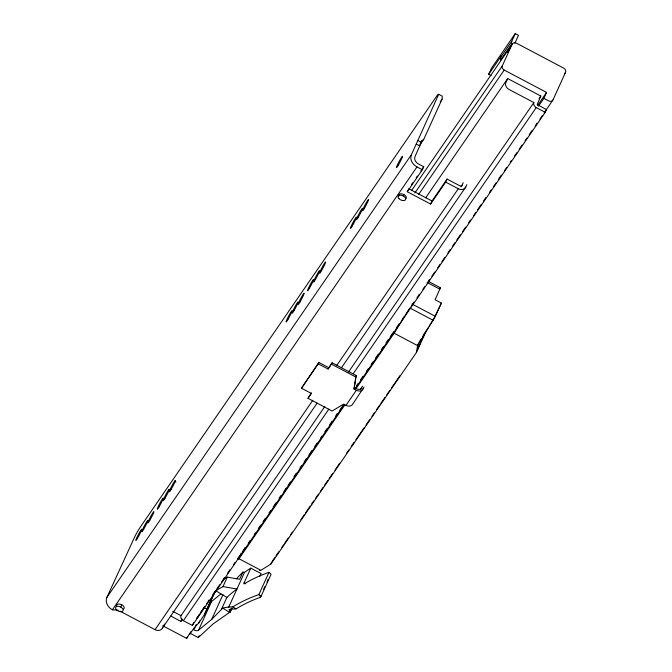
<?xml version="1.0" encoding="UTF-8"?>
<svg xmlns="http://www.w3.org/2000/svg" width="672" height="672" viewBox="0 0 672 672"><rect width="100%" height="100%" fill="white"/><g stroke="black" fill="none" stroke-linecap="round" stroke-linejoin="round"><path stroke-width="1.01" d="M363.317 388.676A5.704 4.645 34.5 0 1 356.353 390.272L354.018 389.038L356.152 375.505L332.094 362.796L328.112 369.037L318.234 363.821L301.468 388.206L311.338 393.422L307.986 398.303L332.052 411.012L343.619 404.158L345.954 405.392A5.704 4.645 34.5 0 0 352.918 403.796L364.081 387.013M354.018 389.038L356.152 375.505M241.189 553.115L238.535 559.196L239.03 558.76L260.904 570.31L270.866 564.077L416.489 352.346L417.564 345.425L418.622 343.098L417.455 350.179M422.722 336.714L422.209 339.746M423.923 334.068L423.41 337.109M190.134 633.276L198.29 637.585L213.133 623.893L230.244 611.948L229.009 609.554A6.065 1.193 30.4 0 1 229.244 609.47A279.644 55.171 30.4 0 1 236.04 608.924A232.588 133.736 24.5 0 1 259.888 597.492L260.946 596.551L271.093 574.291L269.018 572.317A236.41 135.937 24.5 0 0 244.549 583.674L244.339 583.783A2.142 0.63 -52.5 0 1 244.028 583.817A2.058 0.605 -52.7 0 1 243.902 583.405A1.982 0.58 -53.1 0 1 244.079 582.876L250.799 568.151L261.114 573.594L259.854 576.358M118.196 610.21L112.392 609.798A10.189 8.291 34.5 0 1 106.873 597.467L411.449 154.602L438.707 94.298L442.302 96.197L442.033 99.229L423.772 139.289L419.614 145.337M463.252 182.734L462.151 185.144A2.041 1.655 34.5 0 1 459.665 185.716L447.09 179.071L445.704 182.104L430.609 204.053L407.266 191.722L422.36 169.772L423.746 166.74L418.354 163.892A6.115 4.973 34.5 0 1 415.044 156.5L422.008 140.725L423.772 139.289M411.978 303.996L435.33 316.327L441.378 303.064L435.086 299.737L440.42 287.776L428.728 281.543M106.873 597.467L135.467 535.214L139.381 528.436L437.716 94.66L438.707 94.298M120.7 607.034L121.733 604.758M120.044 611.176L155.039 629.664A6.115 4.973 34.5 0 0 162.498 627.959L162.708 627.505M170.78 616.039L180.902 621.382L182.028 618.92M172.687 611.276L180.978 615.661A4.276 3.486 34.5 0 0 183.364 620.684L192.343 625.43L193.586 622.7M162.767 625.766L186.682 638.4L187.53 636.535M301.468 388.206L318.856 362.452L328.734 367.676M186.682 638.4L190.798 631.781M196.316 624.565L193.872 629.933A4.074 2.344 24.5 0 0 198.517 630.193L211.68 619.416L222.793 608.101A284.6 56.154 30.4 0 1 228.707 607.118A284.08 56.045 30.4 0 1 232.873 606.883A236.41 135.937 24.5 0 1 258.871 594.577L269.018 572.317M196.795 618.668L204.994 606.203M189.529 634.586L194.074 627.967L198.811 622.868L199.676 620.962M318.234 363.821L318.856 362.452M198.811 622.868L204.364 614.779L214.99 591.469M204.364 614.779L215.62 590.461M198.517 630.193L211.571 601.549L220.861 593.947M198.29 637.585L199.139 635.712M307.986 398.303L311.405 392.876M222.978 586.572L236.947 589.042A236.41 135.937 24.5 0 0 226.876 597.442L215.813 590.755L222.978 586.572L227.279 577.13L239.627 579.306L242.928 572.065L244.558 572.351A236.41 135.937 24.5 0 1 250.799 568.151M403.217 195.93L403.838 194.569M211.68 619.416L222.986 594.602M407.266 191.722L407.954 190.21M328.112 369.037L332.094 362.796M221.424 609.395L226.876 597.442M228.707 607.118L244.558 572.351M229.698 610.89L230.563 608.992M230.11 612.007L231.815 608.269M230.278 611.923L231.983 608.135M491.106 75.583L488.687 74.298L491.45 68.233L515.264 33.6L518.498 35.305L515.038 42.89A1.016 0.832 34.5 0 0 514.996 43.361M430.609 204.053L431.995 201.02L447.09 179.071M515.264 33.6L511.812 41.185A4.687 3.814 34.5 0 0 511.736 43.898L500.665 59.993A4.687 3.814 34.5 0 1 500.741 57.28L501.43 55.768L488.687 74.298M270.866 564.077L271.9 561.817M259.888 597.492L260.719 595.678M263.626 589.302L264.869 586.572M266.944 582.019L268.187 579.289M414.91 192.94L502.312 65.856L512.207 44.15A3.461 2.822 34.5 0 1 516.432 43.184L563.665 68.132A3.461 2.822 34.5 0 1 565.547 72.324L552.964 99.935L544.093 113.047M360.545 389.508L362.46 386.156M507.696 78.548L505.89 82.513A5.704 4.645 34.5 0 0 508.981 89.418L533.862 102.556A4.276 3.486 34.5 0 0 536.248 107.579L545.227 112.325L546.47 109.595L537.172 104.513L540.834 96.046L507.696 78.548L425.636 197.862M341.468 367.727L465.738 187.043L466.838 184.632M417.614 349.146L420.101 343.694M423.956 335.227L420.344 342.283M416.489 352.346L426.157 331.078L424.561 333.404M538.541 106.117L543.883 98.339L546.58 92.434L504.193 70.048A3.461 2.822 34.5 0 1 502.312 65.856M434.96 317.108L417.564 345.425M163.17 626.657L164.564 624.112M356.101 388.525L394.136 333.228L406.602 313.202M408.232 310.59L409.861 307.978L433.205 320.309M419.177 342.216L421.386 338.671M422.486 336.899L424.696 333.354M425.796 331.582L428.005 328.037M429.106 326.264L434.078 318.293L441.378 303.064M440.244 101.825L442.033 99.229M420.218 143.312L422.008 140.725M112.392 609.798L416.976 166.933A10.189 8.291 34.5 0 1 411.449 154.602M411.55 184.464L412.717 182.776M416.195 177.719L417.354 176.03M420.84 170.965L423.746 166.74M500.741 57.28L511.812 41.185M411.718 190.26L512.207 44.15M418.648 194.426L504.193 70.048M155.039 629.664L312.774 400.31M336.848 365.308L458.279 188.748A6.115 4.973 34.5 0 0 465.738 187.043M460.958 186.875L462.151 185.144M162.498 627.959L317.092 403.175M180.978 615.661L324.744 406.619M348.508 372.07L533.862 102.556M539.053 98.641L540.834 96.046M180.902 621.382L182.087 619.66M183.364 620.684L328.91 409.055M353.27 373.632L536.248 107.579M537.659 105.395L546.58 92.434M564.354 74.046L565.547 72.324M196.552 618.374L198.929 614.922M200.71 612.326L204.28 607.144M206.657 603.691L209.009 600.054M212.596 595.056L214.351 592.284M216.754 589.008L219.727 584.69M221.508 582.095L224.448 577.601M227.447 573.46L229.799 569.822M233.386 564.824L235.166 562.229M237.544 558.776L239.921 555.316M242.298 551.863L245.238 547.361M248.237 543.228L250.026 540.632M254.184 534.584L255.368 532.862M258.342 528.545L260.719 525.084M263.088 521.632L265.465 518.179M269.035 512.996L270.816 510.401M273.193 506.948L276.158 502.631M279.132 498.305L280.888 495.541M283.886 491.4L286.264 487.939M288.044 485.352L290.422 481.891M293.983 476.708L296.327 473.08M299.922 468.073L301.711 465.486M304.08 462.025L306.457 458.573M308.834 455.12L311.774 450.626M314.773 446.477L317.15 443.024M320.72 437.842L321.905 436.111M324.878 431.794L327.256 428.341M329.633 424.88L331.976 421.252M335.572 416.245L337.319 413.482M339.73 410.197L342.703 405.88M356.362 386.014L358.142 383.418M360.52 379.966L362.863 376.337M366.458 371.33L368.248 368.735M371.213 364.417L372.994 361.822M375.371 358.369L378.344 354.052M381.318 349.734L383.687 346.273M386.064 342.821L388.441 339.368M390.222 336.773L393.792 331.59M396.169 328.138L399.134 323.82M402.108 319.502L403.889 316.907M406.266 313.454L409.24 309.137M411.02 306.541L413.952 302.056M416.959 297.906L419.303 294.286M422.898 289.262L424.679 286.675M427.056 283.223L429.4 279.594M431.81 276.31L434.784 271.992M437.749 267.674L440.126 264.214M441.907 261.626L444.881 257.309M447.854 252.983L450.232 249.53M452.6 246.078L454.978 242.617M456.767 240.03L460.328 234.847M462.706 231.386L465.671 227.069M468.644 222.751L470.392 219.996M473.399 215.838L475.776 212.386M477.557 209.798L481.118 204.616M483.496 201.155L485.831 197.543M489.434 192.52L491.224 189.924M493.592 186.472L495.97 183.019M498.347 179.558L501.278 175.081M504.286 170.923L506.663 167.471M510.233 162.288L511.417 160.558M514.391 156.24L516.768 152.788M519.145 149.327L522.11 145.009M525.084 140.692L526.865 138.096M529.242 134.644L532.207 130.326M535.181 126.008L536.92 123.253M539.935 119.095L542.312 115.643M192.343 625.43L344.425 404.292M355.118 388.744L545.227 112.325M239.03 558.76L344.812 404.947M345.954 405.392L356.353 390.272M272.479 560.969L274.823 557.575M275.99 555.87L278.914 551.628M281.828 547.378L283.584 544.824M284.752 543.127L288.263 538.028M290.598 534.626L292.354 532.081M300.846 519.725L304.374 514.592M305.55 512.879L310.262 506.033M311.438 504.328L313.79 500.9M315.563 498.33L318.503 494.054M320.267 491.484L323.207 487.208M324.391 485.495L327.919 480.362M329.095 478.649L332.623 473.516M334.984 470.098L339.688 463.252M346.433 453.44L348.81 449.988M351.179 446.536L354.152 442.226M355.933 439.631L364.241 427.552M366.022 424.956L369.583 419.782M371.96 416.329L374.338 412.877M376.706 409.424L379.68 405.107M380.864 403.376L385.022 397.337M386.803 394.75L389.768 390.432M391.549 387.845L399.865 375.757M439.933 288.221L440.404 287.708M236.376 578.802L242.928 572.065M223.7 579.214L227.279 577.13M204.238 607.849L207.136 609.076M543.883 98.339L548.73 100.901A3.461 2.822 34.5 0 0 552.964 99.935M417.698 140.389L421.294 142.288M416.245 144.085L419.832 145.984M416.976 166.933L422.36 169.772M445.704 182.104L458.279 188.748M408.652 188.689L431.995 201.02M427.325 282.559L439.891 289.195M394.136 333.228L417.53 345.584M331.464 364.157L355.53 376.874M354.64 387.677L356.975 388.903A3.872 3.15 34.5 0 0 361.704 387.828M174.502 481.337L175.938 482.093M168.47 490.115L169.907 490.879M162.431 498.893L163.867 499.657M244.079 582.876L245.801 583.783M232.873 606.883L236.04 608.924M222.793 608.101L229.32 612.301M258.871 594.577L260.946 596.551M116.584 605.9A4.074 2.344 24.5 0 1 121.447 604.615A4.074 2.344 24.5 0 1 123.396 609.118M398.807 196.132A4.074 2.344 24.5 0 1 403.259 194.292A4.074 2.344 24.5 0 1 405.502 198.929M259.736 570.175A3.662 1.067 -53.2 0 0 259.862 570.511A3.822 1.109 -53.2 0 0 260.4 570.562M211.571 601.549A4.074 2.344 24.5 0 1 210.059 602.062M507.528 52.399L510.577 46.83L507.528 52.399M137.651 538.003A6.418 0.529 -62.2 0 0 141.784 529.217A6.418 0.529 -62.2 0 0 136.912 537.449A6.418 0.529 -62.2 0 0 137.651 538.003M143.69 529.225A6.418 0.529 -62.2 0 0 147.823 520.439A6.418 0.529 -62.2 0 0 142.951 528.671A6.418 0.529 -62.2 0 0 143.69 529.225M171.2 489.233A6.418 0.529 -62.2 0 0 175.333 480.446A6.418 0.529 -62.2 0 0 170.453 488.67A6.418 0.529 -62.2 0 0 171.2 489.233M165.161 498.011A6.418 0.529 -62.2 0 0 169.294 489.224A6.418 0.529 -62.2 0 0 164.413 497.456A6.418 0.529 -62.2 0 0 165.161 498.011M159.121 506.789A6.418 0.529 -62.2 0 0 163.254 498.002A6.418 0.529 -62.2 0 0 158.374 506.234A6.418 0.529 -62.2 0 0 159.121 506.789M300.006 301.938A6.418 0.529 -62.2 0 0 304.139 293.152A6.418 0.529 -62.2 0 0 299.267 301.384A6.418 0.529 -62.2 0 0 300.006 301.938M293.966 310.716A6.418 0.529 -62.2 0 0 298.099 301.93A6.418 0.529 -62.2 0 0 293.227 310.162A6.418 0.529 -62.2 0 0 293.966 310.716M287.927 319.502A6.418 0.529 -62.2 0 0 292.068 310.708A6.418 0.529 -62.2 0 0 287.188 318.94A6.418 0.529 -62.2 0 0 287.927 319.502M315.437 279.502A6.418 0.529 -62.2 0 0 319.57 270.715A6.418 0.529 -62.2 0 0 314.689 278.947A6.418 0.529 -62.2 0 0 315.437 279.502M321.476 270.724A6.418 0.529 -62.2 0 0 325.609 261.937A6.418 0.529 -62.2 0 0 320.729 270.169A6.418 0.529 -62.2 0 0 321.476 270.724M309.397 288.288A6.418 0.529 -62.2 0 0 313.53 279.493A6.418 0.529 -62.2 0 0 308.658 287.725A6.418 0.529 -62.2 0 0 309.397 288.288M364.409 208.295A6.418 0.529 -62.2 0 0 368.55 199.508A6.418 0.529 -62.2 0 0 363.67 207.732A6.418 0.529 -62.2 0 0 364.409 208.295M358.378 217.073A6.418 0.529 -62.2 0 0 362.51 208.286A6.418 0.529 -62.2 0 0 357.63 216.51A6.418 0.529 -62.2 0 0 358.378 217.073M352.338 225.851A6.418 0.529 -62.2 0 0 356.471 217.064A6.418 0.529 -62.2 0 0 351.59 225.296A6.418 0.529 -62.2 0 0 352.338 225.851M398.378 165.043A6.418 0.529 -62.2 0 0 402.511 156.257A6.418 0.529 -62.2 0 0 397.639 164.489A6.418 0.529 -62.2 0 0 398.378 165.043M149.73 520.447A6.418 0.529 -62.2 0 0 153.863 511.661A6.418 0.529 -62.2 0 0 148.982 519.893A6.418 0.529 -62.2 0 0 149.73 520.447M116.399 609.722A4.074 2.344 24.5 0 0 122.951 610.882A4.074 2.344 24.5 0 0 118.717 606.346A4.074 2.344 24.5 0 0 116.399 609.722M398.916 198.626A4.074 2.344 24.5 0 0 405.468 199.786A4.074 2.344 24.5 0 0 401.243 195.25A4.074 2.344 24.5 0 0 398.916 198.626"/></g></svg>
